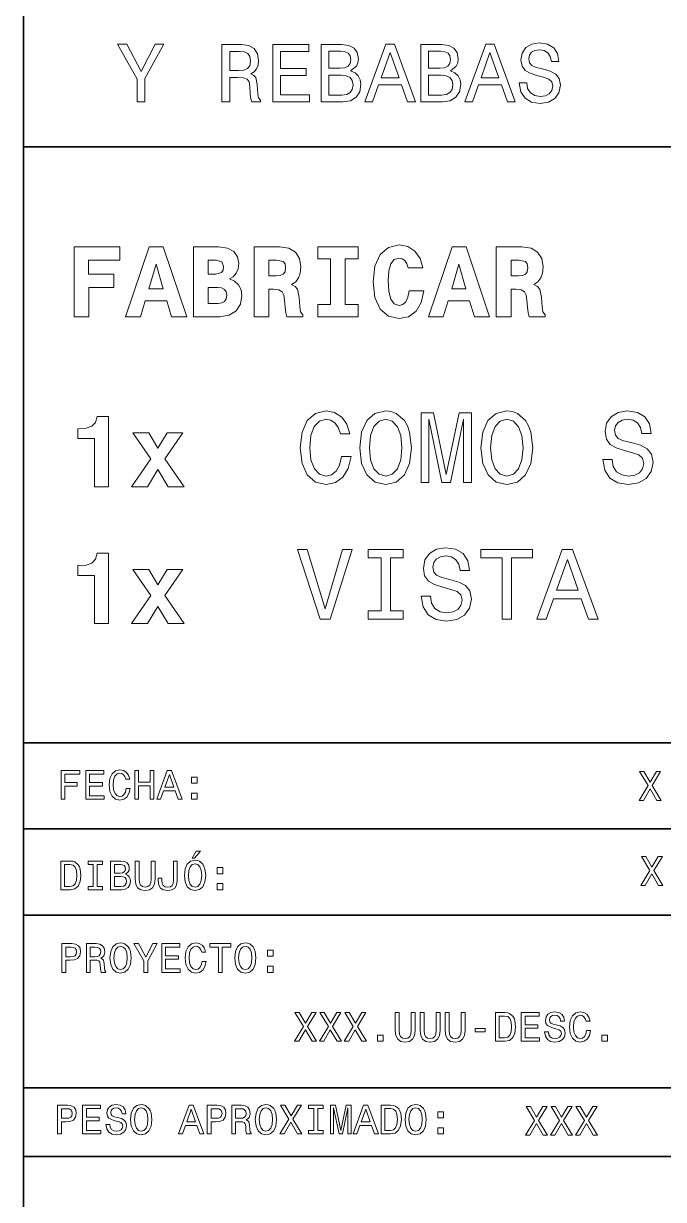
# Model space of a CAD drawing. Extents: x 11 to 831, y 11 to 585.
# Drawn here: x 675.5 to 754.3, y 155.5 to 300.3 of the extents above; entities that cross this region are included whole.
import ezdxf

# ---------------------------------------------------------------- set-up
doc = ezdxf.new("R2010")
doc.units = 0

msp = doc.modelspace()

# ---------------------------------------------------------------- linework, layer by layer
at = {"color": 7, "lineweight": 35}
for p, q in [((675.53009, 584.798035), (675.53009, 10.621877)), ((675.53009, 285.1091), (831.317627, 285.1091)), ((675.53009, 211.729416), (831.317627, 211.729416)), ((675.53009, 201.107529), (831.317627, 201.107529)), ((675.53009, 190.485657), (831.317627, 190.485657)), ((675.53009, 169.241898), (831.317627, 169.241898)), ((675.53009, 160.7444), (831.317627, 160.7444))]:
    msp.add_line(p, q, dxfattribs=at)
at = {"color": 7, "lineweight": 13}
for points in [[(690.483215, 290.665955), (690.483215, 293.533142), (692.80957, 297.757416), (691.748413, 297.757416), (690.003601, 294.400452), (688.238403, 297.757416), (687.105835, 297.757416), (689.534241, 293.471924), (689.534241, 290.665955)], [(699.96228, 290.665955), (700.911194, 290.665955), (700.911194, 293.655579), (701.880554, 293.655579), (702.594788, 293.624969), (703.043762, 293.482117), (703.288635, 293.145416), (703.390686, 292.543396), (703.44165, 291.625092), (703.50293, 291.023071), (703.625366, 290.665955), (704.696716, 290.665955), (704.696716, 290.859833), (704.462036, 291.145508), (704.380432, 291.676117), (704.30896, 292.818909), (704.135498, 293.665802), (703.900818, 293.931091), (703.533508, 294.124939), (703.94165, 294.380035), (704.227356, 294.737152), (704.411011, 295.186127), (704.472229, 295.726898), (704.329407, 296.584015), (703.921265, 297.226837), (703.247803, 297.614563), (702.329468, 297.747192), (699.96228, 297.747192)], [(706.237427, 290.665955), (710.72699, 290.665955), (710.72699, 291.523041), (707.176147, 291.523041), (707.176147, 293.920868), (710.339294, 293.920868), (710.339294, 294.767761), (707.176147, 294.767761), (707.176147, 296.890106), (710.645386, 296.890106), (710.645386, 297.747192), (706.237427, 297.747192)], [(715.798157, 294.492279), (716.51239, 295.084076), (716.696045, 295.482025), (716.757263, 295.971802), (716.624634, 296.737061), (716.226685, 297.288055), (715.583862, 297.624756), (714.685974, 297.747192), (712.16571, 297.747192), (712.16571, 290.665955), (714.828796, 290.665955), (715.777771, 290.808807), (716.481812, 291.227142), (716.920532, 291.890381), (717.073608, 292.7883), (716.98175, 293.390289), (716.736877, 293.890259), (716.338928, 294.257599)], [(717.563354, 290.665955), (718.502075, 290.665955), (719.246948, 292.747467), (722.073303, 292.747467), (722.818176, 290.665955), (723.777344, 290.665955), (721.185608, 297.757416), (720.144836, 297.757416)], [(728.083191, 294.492279), (728.797485, 295.084076), (728.98114, 295.482025), (729.042358, 295.971802), (728.909668, 296.737061), (728.51178, 297.288055), (727.868958, 297.624756), (726.971008, 297.747192), (724.450745, 297.747192), (724.450745, 290.665955), (727.113892, 290.665955), (728.062805, 290.808807), (728.766846, 291.227142), (729.205566, 291.890381), (729.358643, 292.7883), (729.266846, 293.390289), (729.021912, 293.890259), (728.624023, 294.257599)], [(729.848389, 290.665955), (730.78717, 290.665955), (731.531982, 292.747467), (734.358398, 292.747467), (735.10321, 290.665955), (736.062378, 290.665955), (733.470703, 297.757416), (732.429932, 297.757416)], [(737.480652, 293.002563), (736.552124, 293.002563), (736.756226, 291.92099), (737.266418, 291.125122), (738.052063, 290.645538), (739.11322, 290.472076), (740.164185, 290.635345), (740.94989, 291.08429), (741.449829, 291.78833), (741.633484, 292.716858), (741.480469, 293.553558), (741.05188, 294.09433), (740.358032, 294.451477), (739.429565, 294.716766), (738.633667, 294.910614), (738.113281, 295.135101), (737.817383, 295.461609), (737.725525, 295.971802), (737.817383, 296.430939), (738.082642, 296.777863), (738.490784, 297.012543), (739.052002, 297.094177), (739.623413, 296.992157), (740.072388, 296.716644), (740.368286, 296.257477), (740.511108, 295.635071), (741.439636, 295.635071), (741.439636, 295.655487), (741.276367, 296.614624), (740.796814, 297.328857), (740.041748, 297.777802), (739.021423, 297.930878), (738.103088, 297.777802), (737.388855, 297.349274), (736.929688, 296.686035), (736.766418, 295.828949), (736.899048, 295.06369), (737.286804, 294.543304), (737.898987, 294.196381), (738.735718, 293.931091), (739.562195, 293.696411), (740.18457, 293.471924), (740.562134, 293.145416), (740.694763, 292.614838), (740.572327, 292.074036), (740.256042, 291.665894), (739.776489, 291.410828), (739.154053, 291.329193), (738.460205, 291.441437), (737.929626, 291.767944), (737.592896, 292.298523)], [(702.064209, 296.879913), (702.686646, 296.818695), (703.125366, 296.624817), (703.400879, 296.2677), (703.492676, 295.706512), (703.390686, 295.114685), (703.115173, 294.757568), (702.645813, 294.573914), (702.002991, 294.522888), (700.911194, 294.522888), (700.911194, 296.879913)], [(714.492126, 294.808594), (713.104431, 294.808594), (713.104431, 296.900299), (714.57373, 296.900299), (715.124756, 296.839081), (715.512451, 296.655426), (715.747131, 296.339111), (715.828796, 295.869751), (715.736938, 295.400391), (715.492065, 295.073883), (715.07373, 294.869812)], [(719.573486, 293.614777), (720.665222, 296.737061), (721.757019, 293.614777)], [(726.777161, 294.808594), (725.389465, 294.808594), (725.389465, 296.900299), (726.858765, 296.900299), (727.40979, 296.839081), (727.797485, 296.655426), (728.032166, 296.339111), (728.113831, 295.869751), (728.021973, 295.400391), (727.7771, 295.073883), (727.358765, 294.869812)], [(731.858521, 293.614777), (732.950317, 296.737061), (734.042053, 293.614777)], [(714.716553, 291.512848), (713.104431, 291.512848), (713.104431, 293.951477), (714.624756, 293.951477), (715.267578, 293.880066), (715.726746, 293.665802), (716.002197, 293.298462), (716.094055, 292.767883), (716.002197, 292.206696), (715.747131, 291.818939), (715.318604, 291.584259)], [(727.001648, 291.512848), (725.389465, 291.512848), (725.389465, 293.951477), (726.90979, 293.951477), (727.552612, 293.880066), (728.01178, 293.665802), (728.287292, 293.298462), (728.379089, 292.767883), (728.287292, 292.206696), (728.032166, 291.818939), (727.603638, 291.584259)], [(681.772095, 272.806458), (681.772095, 264.210083), (683.555786, 264.210083), (683.555786, 267.814606), (686.627686, 267.814606), (686.627686, 269.462036), (683.543396, 269.462036), (683.543396, 271.171417), (687.383301, 271.171417), (687.383301, 272.806458)], [(691.012573, 272.806458), (688.101685, 264.210083), (689.922546, 264.210083), (690.504761, 266.179565), (693.155518, 266.179565), (693.762451, 264.210083), (695.620422, 264.210083), (692.721985, 272.806458)], [(696.462769, 272.806458), (696.462769, 264.210083), (699.695679, 264.210083), (700.847656, 264.395874), (701.702332, 264.940887), (702.234985, 265.758423), (702.420776, 266.78653), (702.309265, 267.529724), (701.999634, 268.136658), (701.516541, 268.582581), (700.884827, 268.855103), (701.355469, 269.127625), (701.714722, 269.548767), (701.950073, 270.093781), (702.036743, 270.775055), (701.875732, 271.59256), (701.405029, 272.236664), (700.624695, 272.657837), (699.522278, 272.806458)], [(703.907166, 272.806458), (703.907166, 264.210083), (705.715637, 264.210083), (705.715637, 267.616425), (706.310181, 267.616425), (706.979065, 267.529724), (707.387817, 267.281982), (707.585999, 266.86084), (707.672729, 266.253906), (707.73468, 265.37442), (707.80896, 264.668396), (707.957642, 264.210083), (709.927124, 264.210083), (709.927124, 264.445435), (709.642212, 264.804657), (709.543091, 265.436371), (709.456421, 266.588318), (709.25824, 267.604034), (708.985718, 267.938477), (708.515015, 268.173828), (709.035278, 268.52066), (709.39447, 268.991364), (709.592651, 269.585907), (709.666992, 270.329132), (709.493591, 271.381989), (708.998108, 272.162354), (708.180603, 272.633057), (707.053406, 272.806458)], [(713.333435, 271.320068), (713.333435, 265.696503), (711.760315, 265.696503), (711.760315, 264.210083), (716.715027, 264.210083), (716.715027, 265.696503), (715.141907, 265.696503), (715.141907, 271.320068), (716.715027, 271.320068), (716.715027, 272.806458), (711.760315, 272.806458), (711.760315, 271.320068)], [(723.007507, 267.405853), (722.858826, 266.613098), (722.598694, 266.043304), (722.227112, 265.696503), (721.768799, 265.585022), (721.161865, 265.770813), (720.753113, 266.352997), (720.505371, 267.319153), (720.43103, 268.669312), (720.505371, 269.870819), (720.765503, 270.737885), (721.174255, 271.258118), (721.744019, 271.431549), (722.152832, 271.344818), (722.487244, 271.121857), (722.734985, 270.737885), (722.895996, 270.217651), (724.679688, 270.217651), (724.345215, 271.381989), (723.713501, 272.273834), (722.821655, 272.843628), (721.756409, 273.041809), (720.44342, 272.732147), (719.440125, 271.865082), (718.796021, 270.440613), (718.573059, 268.50827), (718.796021, 266.563568), (719.440125, 265.139099), (720.44342, 264.272003), (721.756409, 263.974731), (722.920776, 264.210083), (723.849792, 264.878967), (724.493896, 265.956604), (724.815918, 267.405853)], [(728.296631, 272.806458), (725.385742, 264.210083), (727.206604, 264.210083), (727.788757, 266.179565), (730.439514, 266.179565), (731.046448, 264.210083), (732.90448, 264.210083), (730.005981, 272.806458)], [(733.734375, 272.806458), (733.734375, 264.210083), (735.542847, 264.210083), (735.542847, 267.616425), (736.13739, 267.616425), (736.806274, 267.529724), (737.215027, 267.281982), (737.413208, 266.86084), (737.499939, 266.253906), (737.56189, 265.37442), (737.636169, 264.668396), (737.784851, 264.210083), (739.754333, 264.210083), (739.754333, 264.445435), (739.469421, 264.804657), (739.370361, 265.436371), (739.28363, 266.588318), (739.085449, 267.604034), (738.812927, 267.938477), (738.342224, 268.173828), (738.862488, 268.52066), (739.22168, 268.991364), (739.419861, 269.585907), (739.494202, 270.329132), (739.320801, 271.381989), (738.825317, 272.162354), (738.007812, 272.633057), (736.880615, 272.806458)], [(698.271179, 271.171417), (699.249756, 271.171417), (699.93103, 270.973236), (700.166382, 270.378662), (700.104431, 269.920349), (699.91864, 269.635468), (699.200195, 269.462036), (698.271179, 269.462036)], [(705.715637, 271.171417), (706.669373, 271.171417), (707.511719, 270.985626), (707.72229, 270.700714), (707.79657, 270.254791), (707.72229, 269.746948), (707.499329, 269.437286), (707.127686, 269.288635), (706.607483, 269.251465), (705.715637, 269.251465)], [(735.542847, 271.171417), (736.496643, 271.171417), (737.338928, 270.985626), (737.5495, 270.700714), (737.623779, 270.254791), (737.5495, 269.746948), (737.326538, 269.437286), (736.954956, 269.288635), (736.434692, 269.251465), (735.542847, 269.251465)], [(691.854858, 270.663574), (692.709595, 267.628815), (690.975403, 267.628815)], [(729.138916, 270.663574), (729.993591, 267.628815), (728.25946, 267.628815)], [(698.271179, 267.814606), (699.398376, 267.814606), (699.89386, 267.752686), (700.253052, 267.566895), (700.476074, 267.269592), (700.550354, 266.84845), (700.476074, 266.402527), (700.265442, 266.092865), (699.93103, 265.907074), (699.472717, 265.845123), (698.271179, 265.845123)], [(714.668335, 246.969284), (714.420593, 245.928802), (714.011841, 245.185593), (713.442078, 244.727295), (712.773193, 244.578644), (711.968018, 244.801605), (711.336304, 245.47049), (710.915161, 246.560532), (710.778931, 248.071701), (710.915161, 249.570496), (711.323914, 250.672913), (711.955627, 251.341797), (712.773193, 251.577148), (713.367737, 251.453278), (713.87561, 251.106445), (714.271973, 250.549042), (714.544495, 249.781067), (715.721191, 249.781067), (715.349609, 250.957809), (714.705505, 251.849655), (713.82605, 252.407059), (712.773193, 252.60524), (711.460205, 252.295578), (710.456848, 251.428497), (709.812744, 250.004028), (709.589783, 248.071701), (709.812744, 246.139374), (710.456848, 244.714905), (711.460205, 243.835449), (712.773193, 243.538162), (713.92511, 243.773514), (714.854126, 244.430008), (715.51062, 245.50766), (715.857483, 246.969284)], [(716.93512, 248.071701), (717.158081, 246.139374), (717.802185, 244.714905), (718.805481, 243.835449), (720.118469, 243.538162), (721.419128, 243.835449), (722.434814, 244.714905), (723.066528, 246.139374), (723.30188, 248.071701), (723.066528, 249.991638), (722.794006, 250.772003), (722.434814, 251.416122), (721.419128, 252.295578), (720.799744, 252.518539), (720.118469, 252.60524), (718.793091, 252.295578), (717.789795, 251.428497), (717.158081, 250.004028)], [(724.478638, 243.773514), (725.432373, 243.773514), (725.432373, 251.577148), (727.042664, 243.773514), (728.10791, 243.773514), (729.705811, 251.577148), (729.705811, 243.773514), (730.671997, 243.773514), (730.671997, 252.369904), (729.160767, 252.369904), (727.575317, 244.78923), (726.002197, 252.369904), (724.478638, 252.369904)], [(731.848694, 248.071701), (732.071655, 246.139374), (732.715759, 244.714905), (733.719116, 243.835449), (735.032104, 243.538162), (736.332703, 243.835449), (737.348389, 244.714905), (737.980164, 246.139374), (738.215515, 248.071701), (737.980164, 249.991638), (737.707642, 250.772003), (737.348389, 251.416122), (736.332703, 252.295578), (735.713379, 252.518539), (735.032104, 252.60524), (733.706726, 252.295578), (732.703369, 251.428497), (732.071655, 250.004028)], [(747.988586, 246.610077), (746.86145, 246.610077), (747.109131, 245.297073), (747.728516, 244.330917), (748.682251, 243.748734), (749.970459, 243.538162), (751.246338, 243.736359), (752.200073, 244.281372), (752.807068, 245.136047), (753.030029, 246.263245), (752.844177, 247.278961), (752.323975, 247.935455), (751.481689, 248.368988), (750.354492, 248.69104), (749.388306, 248.926392), (748.756592, 249.198898), (748.3974, 249.595276), (748.285889, 250.2146), (748.3974, 250.772003), (748.719421, 251.193161), (749.214905, 251.478058), (749.896179, 251.577148), (750.589844, 251.453278), (751.134827, 251.118835), (751.49408, 250.561432), (751.66748, 249.805847), (752.794678, 249.805847), (752.794678, 249.830612), (752.596436, 250.994965), (752.014282, 251.862045), (751.097656, 252.407059), (749.859009, 252.59285), (748.744202, 252.407059), (747.877136, 251.88681), (747.319702, 251.08168), (747.121521, 250.041199), (747.282593, 249.112183), (747.753235, 248.480469), (748.49646, 248.059311), (749.512146, 247.737259), (750.515503, 247.452362), (751.271118, 247.179855), (751.72937, 246.783493), (751.890442, 246.139374), (751.74176, 245.48288), (751.357788, 244.987411), (750.775635, 244.67775), (750.02002, 244.578644), (749.177734, 244.714905), (748.53363, 245.111282), (748.124878, 245.755386)], [(684.274536, 249.18576), (684.274536, 243.264908), (685.983887, 243.264908), (685.983887, 251.923218), (684.596558, 251.923218), (684.385986, 251.180023), (683.952454, 250.70932), (683.258789, 250.461594), (682.292664, 250.399658), (682.205933, 250.399658), (682.205933, 249.18576)], [(718.124207, 248.071701), (718.260498, 249.570496), (718.66925, 250.672913), (719.300964, 251.341797), (720.118469, 251.577148), (720.923645, 251.341797), (721.555359, 250.660522), (721.964111, 249.558105), (722.112732, 248.071701), (721.964111, 246.572906), (721.555359, 245.47049), (720.923645, 244.801605), (720.118469, 244.578644), (719.300964, 244.801605), (718.66925, 245.47049), (718.260498, 246.560532)], [(733.037842, 248.071701), (733.174072, 249.570496), (733.582886, 250.672913), (734.2146, 251.341797), (735.032104, 251.577148), (735.837219, 251.341797), (736.468933, 250.660522), (736.877747, 249.558105), (737.026367, 248.071701), (736.877747, 246.572906), (736.468933, 245.47049), (735.837219, 244.801605), (735.032104, 244.578644), (734.2146, 244.801605), (733.582886, 245.47049), (733.174072, 246.560532)], [(691.21106, 246.69603), (688.820435, 243.264908), (690.802307, 243.264908), (692.078125, 245.370651), (693.341614, 243.264908), (695.323486, 243.264908), (692.94519, 246.69603), (695.162415, 249.91658), (693.192932, 249.91658), (692.065735, 248.009018), (690.938599, 249.91658), (688.981445, 249.91658)], [(684.274536, 232.343597), (684.274536, 226.422745), (685.983887, 226.422745), (685.983887, 235.081055), (684.596558, 235.081055), (684.385986, 234.33786), (683.952454, 233.867157), (683.258789, 233.619431), (682.292664, 233.557495), (682.205933, 233.557495), (682.205933, 232.343597)], [(714.816956, 235.540115), (712.661682, 228.219574), (710.444458, 235.540115), (709.2677, 235.540115), (712.042358, 226.931351), (713.281006, 226.931351), (715.993713, 235.540115)], [(719.548706, 227.971832), (717.963196, 227.971832), (717.963196, 226.931351), (722.273804, 226.931351), (722.273804, 227.971832), (720.688293, 227.971832), (720.688293, 234.487244), (722.273804, 234.487244), (722.273804, 235.52774), (717.963196, 235.52774), (717.963196, 234.487244), (719.548706, 234.487244)], [(725.618225, 229.767914), (724.491028, 229.767914), (724.73877, 228.45491), (725.358093, 227.488754), (726.311829, 226.90657), (727.600098, 226.695999), (728.875916, 226.894196), (729.829651, 227.439209), (730.436646, 228.293884), (730.659607, 229.421082), (730.473816, 230.436798), (729.953552, 231.093292), (729.111267, 231.526825), (727.98407, 231.848877), (727.017883, 232.084229), (726.386169, 232.356735), (726.026978, 232.753113), (725.915466, 233.372437), (726.026978, 233.92984), (726.348999, 234.350998), (726.844482, 234.635895), (727.525757, 234.734985), (728.219421, 234.611115), (728.764404, 234.276672), (729.123657, 233.719269), (729.297058, 232.963684), (730.424255, 232.963684), (730.424255, 232.988449), (730.226074, 234.152802), (729.64386, 235.019882), (728.727295, 235.564896), (727.488586, 235.750687), (726.373779, 235.564896), (725.506714, 235.044647), (724.949341, 234.239517), (724.751099, 233.199036), (724.91217, 232.27002), (725.382874, 231.638306), (726.126038, 231.217148), (727.141785, 230.895096), (728.145081, 230.610199), (728.900696, 230.337692), (729.359009, 229.94133), (729.52002, 229.297211), (729.371399, 228.640717), (728.987366, 228.145248), (728.405212, 227.835587), (727.649597, 227.736481), (726.807312, 227.872742), (726.163208, 228.269119), (725.754456, 228.913223)], [(734.462341, 226.931351), (735.601868, 226.931351), (735.601868, 234.487244), (738.203125, 234.487244), (738.203125, 235.52774), (731.848694, 235.52774), (731.848694, 234.487244), (734.462341, 234.487244)], [(738.723328, 226.931351), (739.862915, 226.931351), (740.767151, 229.458237), (744.198242, 229.458237), (745.102478, 226.931351), (746.266846, 226.931351), (743.120605, 235.540115), (741.857178, 235.540115)], [(741.163513, 230.511108), (742.488892, 234.301453), (743.81427, 230.511108)], [(691.21106, 229.853867), (688.820435, 226.422745), (690.802307, 226.422745), (692.078125, 228.528488), (693.341614, 226.422745), (695.323486, 226.422745), (692.94519, 229.853867), (695.162415, 233.074417), (693.192932, 233.074417), (692.065735, 231.166855), (690.938599, 233.074417), (688.981445, 233.074417)], [(680.152527, 204.763153), (680.627014, 204.763153), (680.627014, 206.39061), (682.11676, 206.39061), (682.11676, 206.814056), (680.627014, 206.814056), (680.627014, 207.875229), (682.458557, 207.875229), (682.458557, 208.303772), (680.152527, 208.303772)], [(683.198303, 204.763153), (685.443054, 204.763153), (685.443054, 205.191696), (683.667664, 205.191696), (683.667664, 206.39061), (685.249207, 206.39061), (685.249207, 206.814056), (683.667664, 206.814056), (683.667664, 207.875229), (685.402283, 207.875229), (685.402283, 208.303772), (683.198303, 208.303772)], [(688.167419, 206.079407), (688.065369, 205.650864), (687.897034, 205.344757), (687.662354, 205.155991), (687.386841, 205.094772), (687.055237, 205.1866), (686.795044, 205.462097), (686.621582, 205.911057), (686.565491, 206.533463), (686.621582, 207.150772), (686.789917, 207.604843), (687.05011, 207.880325), (687.386841, 207.977264), (687.631714, 207.926254), (687.840942, 207.783401), (688.00415, 207.553818), (688.116394, 207.237503), (688.601074, 207.237503), (688.447998, 207.722183), (688.182739, 208.089508), (687.820496, 208.319077), (687.386841, 208.400711), (686.846069, 208.273163), (686.4328, 207.916046), (686.167542, 207.329346), (686.075684, 206.533463), (686.167542, 205.737595), (686.4328, 205.150894), (686.846069, 204.788666), (687.386841, 204.666214), (687.861328, 204.763153), (688.243958, 205.033554), (688.514343, 205.477402), (688.657166, 206.079407)], [(689.228577, 204.763153), (689.703064, 204.763153), (689.703064, 206.426331), (691.121338, 206.426331), (691.121338, 204.763153), (691.590698, 204.763153), (691.590698, 208.303772), (691.121338, 208.303772), (691.121338, 206.859985), (689.703064, 206.859985), (689.703064, 208.303772), (689.228577, 208.303772)], [(691.932556, 204.763153), (692.401917, 204.763153), (692.774292, 205.803909), (694.1875, 205.803909), (694.559937, 204.763153), (695.03949, 204.763153), (693.743652, 208.308884), (693.223267, 208.308884)], [(692.937561, 206.237564), (693.483459, 207.798706), (694.029358, 206.237564)], [(696.202698, 206.742645), (696.906738, 206.742645), (696.906738, 207.502808), (696.202698, 207.502808)], [(751.309326, 204.628754), (751.845032, 204.628754), (752.656189, 206.062347), (753.482666, 204.628754), (754.023499, 204.628754), (752.916382, 206.450089), (753.967346, 208.174484), (753.452087, 208.174484), (752.671509, 206.863327), (751.90625, 208.174484), (751.370544, 208.174484), (752.416443, 206.444977)], [(696.202698, 204.763153), (696.906738, 204.763153), (696.906738, 205.523315), (696.202698, 205.523315)], [(681.281006, 197.151917), (680.102539, 197.151917), (680.102539, 193.611298), (681.281006, 193.611298), (681.837097, 193.723541), (682.250366, 194.065353), (682.505432, 194.621445), (682.59729, 195.381607), (682.515625, 196.157074), (682.413635, 196.463181), (682.270752, 196.708069), (681.857544, 197.039688), (681.587097, 197.121307)], [(684.122681, 194.039841), (683.469666, 194.039841), (683.469666, 193.611298), (685.245117, 193.611298), (685.245117, 194.039841), (684.592041, 194.039841), (684.592041, 196.723373), (685.245117, 196.723373), (685.245117, 197.151917), (683.469666, 197.151917), (683.469666, 196.723373), (684.122681, 196.723373)], [(688.066345, 195.52446), (688.423462, 195.820358), (688.51532, 196.019333), (688.545959, 196.264221), (688.479614, 196.646851), (688.28064, 196.922348), (687.959229, 197.090698), (687.510254, 197.151917), (686.250122, 197.151917), (686.250122, 193.611298), (687.581726, 193.611298), (688.056152, 193.682724), (688.408203, 193.891891), (688.627563, 194.223511), (688.704102, 194.67247), (688.658142, 194.973465), (688.535706, 195.22345), (688.336731, 195.40712)], [(689.280579, 194.95816), (689.35199, 194.32045), (689.576477, 193.866379), (689.954041, 193.606201), (690.499939, 193.514359), (691.04071, 193.606201), (691.418213, 193.866379), (691.6427, 194.315338), (691.719238, 194.95816), (691.719238, 197.151917), (691.244751, 197.151917), (691.244751, 194.932648), (691.198853, 194.499008), (691.061096, 194.18779), (690.826416, 194.004135), (690.499939, 193.942917), (690.163208, 194.004135), (689.928528, 194.18779), (689.790771, 194.493896), (689.749939, 194.932648), (689.749939, 197.151917), (689.280579, 197.151917)], [(693.979309, 194.784698), (693.943604, 194.407166), (693.836487, 194.146988), (693.617065, 193.988831), (693.280396, 193.942917), (692.94873, 193.988831), (692.72937, 194.13678), (692.601807, 194.396973), (692.566101, 194.774506), (692.576355, 195.029587), (692.117188, 195.029587), (692.106995, 194.769394), (692.168213, 194.20311), (692.37738, 193.810272), (692.739563, 193.590897), (693.275269, 193.514359), (693.805847, 193.590897), (694.168091, 193.810272), (694.377258, 194.197998), (694.443604, 194.764297), (694.443604, 197.151917), (693.979309, 197.151917)], [(695.331299, 195.381607), (695.423096, 194.585739), (695.688416, 193.999039), (696.101624, 193.63681), (696.642456, 193.514359), (697.178101, 193.63681), (697.596436, 193.999039), (697.856628, 194.585739), (697.953613, 195.381607), (697.856628, 196.172379), (697.744446, 196.49379), (697.596436, 196.759094), (697.178101, 197.121307), (696.923035, 197.21315), (696.642456, 197.248856), (696.096558, 197.121307), (695.683289, 196.764191), (695.423096, 196.17749)], [(696.290405, 197.524353), (696.591431, 197.524353), (697.300537, 198.391647), (696.800598, 198.391647)], [(751.532043, 194.159317), (752.067749, 194.159317), (752.878906, 195.592911), (753.705383, 194.159317), (754.246216, 194.159317), (753.139099, 195.980652), (754.190063, 197.705048), (753.674805, 197.705048), (752.894226, 196.39389), (752.128967, 197.705048), (751.593262, 197.705048), (752.63916, 195.97554)], [(681.2453, 196.72847), (681.633057, 196.651947), (681.898315, 196.417267), (682.056458, 195.998917), (682.107483, 195.381607), (682.051392, 194.784698), (681.89325, 194.366364), (681.622864, 194.116379), (681.2453, 194.034744), (680.576965, 194.034744), (680.576965, 196.72847)], [(687.41333, 195.682617), (686.719482, 195.682617), (686.719482, 196.72847), (687.454163, 196.72847), (687.729675, 196.697861), (687.923523, 196.606033), (688.040833, 196.447876), (688.081665, 196.213196), (688.035767, 195.978516), (687.91333, 195.815262), (687.704163, 195.713226)], [(695.821045, 195.381607), (695.877197, 195.998917), (696.045532, 196.452988), (696.305725, 196.72847), (696.642456, 196.825409), (696.97406, 196.72847), (697.234253, 196.447876), (697.402588, 195.99382), (697.463806, 195.381607), (697.402588, 194.764297), (697.234253, 194.310242), (696.97406, 194.034744), (696.642456, 193.942917), (696.305725, 194.034744), (696.045532, 194.310242), (695.877197, 194.759201)], [(699.361694, 195.59079), (700.065735, 195.59079), (700.065735, 196.350952), (699.361694, 196.350952)], [(687.525574, 194.034744), (686.719482, 194.034744), (686.719482, 195.254059), (687.479675, 195.254059), (687.801086, 195.218353), (688.03064, 195.111221), (688.168396, 194.927551), (688.214294, 194.662262), (688.168396, 194.381668), (688.040833, 194.18779), (687.826599, 194.07045)], [(699.361694, 193.611298), (700.065735, 193.611298), (700.065735, 194.37146), (699.361694, 194.37146)], [(680.259277, 183.448288), (680.728638, 183.448288), (680.728638, 184.9431), (681.249023, 184.9431), (681.774475, 184.968613), (682.19281, 185.147171), (682.463257, 185.494095), (682.555054, 185.968567), (682.483643, 186.407318), (682.279541, 186.728729), (681.942871, 186.922592), (681.483704, 186.988907), (680.259277, 186.988907)], [(683.269287, 183.448288), (683.743774, 183.448288), (683.743774, 184.9431), (684.228455, 184.9431), (684.585571, 184.927795), (684.810059, 184.856369), (684.932495, 184.688019), (684.983521, 184.387009), (685.009033, 183.927856), (685.039612, 183.626846), (685.10083, 183.448288), (685.636536, 183.448288), (685.636536, 183.545227), (685.519165, 183.688065), (685.478394, 183.953369), (685.442688, 184.524765), (685.355957, 184.948212), (685.238586, 185.080856), (685.054932, 185.17778), (685.258972, 185.305328), (685.401855, 185.483887), (685.493652, 185.708374), (685.524292, 185.97876), (685.452881, 186.407318), (685.248779, 186.728729), (684.912109, 186.922592), (684.452942, 186.988907), (683.269287, 186.988907)], [(686.167114, 185.218597), (686.258972, 184.422729), (686.524231, 183.836029), (686.9375, 183.473801), (687.478271, 183.351349), (688.013977, 183.473801), (688.432312, 183.836029), (688.692505, 184.422729), (688.789429, 185.218597), (688.692505, 186.009369), (688.580261, 186.33078), (688.432312, 186.596085), (688.013977, 186.958298), (687.75885, 187.05014), (687.478271, 187.085846), (686.932373, 186.958298), (686.519165, 186.601181), (686.258972, 186.014481)], [(690.814819, 183.448288), (690.814819, 184.881882), (691.978027, 186.994019), (691.447449, 186.994019), (690.575012, 185.315536), (689.692444, 186.994019), (689.12616, 186.994019), (690.340332, 184.851273), (690.340332, 183.448288)], [(692.549438, 183.448288), (694.794189, 183.448288), (694.794189, 183.876831), (693.018799, 183.876831), (693.018799, 185.075745), (694.600342, 185.075745), (694.600342, 185.499191), (693.018799, 185.499191), (693.018799, 186.560364), (694.753357, 186.560364), (694.753357, 186.988907), (692.549438, 186.988907)], [(697.518555, 184.764542), (697.416504, 184.335999), (697.248169, 184.029892), (697.013489, 183.841125), (696.737976, 183.779907), (696.406372, 183.871735), (696.146179, 184.147232), (695.972717, 184.596191), (695.916565, 185.218597), (695.972717, 185.835907), (696.141052, 186.289978), (696.401245, 186.56546), (696.737976, 186.662399), (696.982849, 186.611389), (697.192017, 186.468536), (697.355286, 186.238953), (697.467529, 185.922638), (697.952209, 185.922638), (697.799133, 186.407318), (697.533875, 186.774643), (697.171631, 187.004211), (696.737976, 187.085846), (696.197205, 186.958298), (695.783936, 186.601181), (695.518677, 186.014481), (695.426819, 185.218597), (695.518677, 184.422729), (695.783936, 183.836029), (696.197205, 183.473801), (696.737976, 183.351349), (697.212463, 183.448288), (697.595093, 183.718689), (697.865479, 184.162537), (698.008301, 184.764542)], [(699.528625, 183.448288), (699.997986, 183.448288), (699.997986, 186.560364), (701.069397, 186.560364), (701.069397, 186.988907), (698.452148, 186.988907), (698.452148, 186.560364), (699.528625, 186.560364)], [(701.523438, 185.218597), (701.615234, 184.422729), (701.880554, 183.836029), (702.293823, 183.473801), (702.834595, 183.351349), (703.370239, 183.473801), (703.788635, 183.836029), (704.048828, 184.422729), (704.145752, 185.218597), (704.048828, 186.009369), (703.936584, 186.33078), (703.788635, 186.596085), (703.370239, 186.958298), (703.115173, 187.05014), (702.834595, 187.085846), (702.288696, 186.958298), (701.875427, 186.601181), (701.615234, 186.014481)], [(681.35614, 186.555267), (681.662231, 186.524658), (681.886719, 186.427719), (682.019348, 186.249161), (682.065308, 185.968567), (682.014282, 185.672653), (681.876526, 185.494095), (681.641846, 185.402267), (681.320435, 185.376755), (680.728638, 185.376755), (680.728638, 186.555267)], [(684.320251, 186.555267), (684.63147, 186.524658), (684.85083, 186.427719), (684.988586, 186.249161), (685.034546, 185.968567), (684.983521, 185.672653), (684.845764, 185.494095), (684.611084, 185.402267), (684.289673, 185.376755), (683.743774, 185.376755), (683.743774, 186.555267)], [(686.65686, 185.218597), (686.713013, 185.835907), (686.881348, 186.289978), (687.141541, 186.56546), (687.478271, 186.662399), (687.809875, 186.56546), (688.070068, 186.284866), (688.238403, 185.830811), (688.299683, 185.218597), (688.238403, 184.601288), (688.070068, 184.147232), (687.809875, 183.871735), (687.478271, 183.779907), (687.141541, 183.871735), (686.881348, 184.147232), (686.713013, 184.596191)], [(702.013184, 185.218597), (702.069336, 185.835907), (702.237671, 186.289978), (702.497864, 186.56546), (702.834595, 186.662399), (703.166199, 186.56546), (703.426392, 186.284866), (703.594727, 185.830811), (703.655945, 185.218597), (703.594727, 184.601288), (703.426392, 184.147232), (703.166199, 183.871735), (702.834595, 183.779907), (702.497864, 183.871735), (702.237671, 184.147232), (702.069336, 184.596191)], [(705.553833, 185.42778), (706.257874, 185.42778), (706.257874, 186.187943), (705.553833, 186.187943)], [(705.553833, 183.448288), (706.257874, 183.448288), (706.257874, 184.20845), (705.553833, 184.20845)], [(708.881165, 174.95079), (709.41687, 174.95079), (710.228027, 176.384384), (711.054504, 174.95079), (711.595337, 174.95079), (710.48822, 176.772125), (711.539185, 178.496521), (711.023926, 178.496521), (710.243347, 177.185364), (709.478088, 178.496521), (708.942383, 178.496521), (709.988281, 176.767014)], [(711.952454, 174.95079), (712.488098, 174.95079), (713.299316, 176.384384), (714.125793, 174.95079), (714.666565, 174.95079), (713.559509, 176.772125), (714.610474, 178.496521), (714.095154, 178.496521), (713.314636, 177.185364), (712.549316, 178.496521), (712.013672, 178.496521), (713.059509, 176.767014)], [(715.023682, 174.95079), (715.559387, 174.95079), (716.370544, 176.384384), (717.197021, 174.95079), (717.737854, 174.95079), (716.630737, 176.772125), (717.681702, 178.496521), (717.166443, 178.496521), (716.385864, 177.185364), (715.620605, 178.496521), (715.0849, 178.496521), (716.130798, 176.767014)], [(721.298889, 176.297653), (721.3703, 175.659943), (721.594788, 175.205872), (721.97229, 174.945694), (722.518188, 174.853851), (723.05896, 174.945694), (723.436523, 175.205872), (723.661011, 175.654831), (723.737488, 176.297653), (723.737488, 178.491409), (723.263062, 178.491409), (723.263062, 176.272141), (723.217163, 175.838501), (723.079407, 175.527283), (722.844727, 175.343628), (722.518188, 175.28241), (722.181458, 175.343628), (721.946777, 175.527283), (721.809021, 175.833389), (721.76825, 176.272141), (721.76825, 178.491409), (721.298889, 178.491409)], [(724.370117, 176.297653), (724.441528, 175.659943), (724.666016, 175.205872), (725.043579, 174.945694), (725.589478, 174.853851), (726.130249, 174.945694), (726.507751, 175.205872), (726.732239, 175.654831), (726.808777, 176.297653), (726.808777, 178.491409), (726.33429, 178.491409), (726.33429, 176.272141), (726.288391, 175.838501), (726.150635, 175.527283), (725.915955, 175.343628), (725.589478, 175.28241), (725.252747, 175.343628), (725.018066, 175.527283), (724.88031, 175.833389), (724.839478, 176.272141), (724.839478, 178.491409), (724.370117, 178.491409)], [(727.441406, 176.297653), (727.512817, 175.659943), (727.737305, 175.205872), (728.114807, 174.945694), (728.660706, 174.853851), (729.201477, 174.945694), (729.579041, 175.205872), (729.803528, 175.654831), (729.880066, 176.297653), (729.880066, 178.491409), (729.405579, 178.491409), (729.405579, 176.272141), (729.35968, 175.838501), (729.221924, 175.527283), (728.987244, 175.343628), (728.660706, 175.28241), (728.323975, 175.343628), (728.089294, 175.527283), (727.951599, 175.833389), (727.910767, 176.272141), (727.910767, 178.491409), (727.441406, 178.491409)], [(734.798157, 178.491409), (733.619629, 178.491409), (733.619629, 174.95079), (734.798157, 174.95079), (735.354248, 175.063034), (735.767456, 175.404846), (736.022583, 175.960938), (736.11438, 176.7211), (736.032776, 177.496567), (735.930725, 177.802673), (735.787903, 178.047562), (735.374634, 178.379181), (735.104248, 178.4608)], [(736.803162, 174.95079), (739.047913, 174.95079), (739.047913, 175.379333), (737.272522, 175.379333), (737.272522, 176.578247), (738.854065, 176.578247), (738.854065, 177.001694), (737.272522, 177.001694), (737.272522, 178.062866), (739.00708, 178.062866), (739.00708, 178.491409), (736.803162, 178.491409)], [(740.139709, 176.119095), (739.675415, 176.119095), (739.777466, 175.578308), (740.032532, 175.180374), (740.425415, 174.940582), (740.955994, 174.853851), (741.481445, 174.935486), (741.874268, 175.159958), (742.124268, 175.511978), (742.216125, 175.976242), (742.139587, 176.394592), (741.925293, 176.664978), (741.578369, 176.843552), (741.114136, 176.976196), (740.716187, 177.07312), (740.455994, 177.185364), (740.308044, 177.348618), (740.262146, 177.603714), (740.308044, 177.833282), (740.440674, 178.006744), (740.644775, 178.124084), (740.925354, 178.164902), (741.21106, 178.113892), (741.435547, 177.976135), (741.583496, 177.746552), (741.654907, 177.435349), (742.119202, 177.435349), (742.119202, 177.445557), (742.037537, 177.925125), (741.797791, 178.282242), (741.420227, 178.506714), (740.910034, 178.583252), (740.450928, 178.506714), (740.09375, 178.29245), (739.864197, 177.960831), (739.782593, 177.532288), (739.848877, 177.149658), (740.042786, 176.889465), (740.348877, 176.716003), (740.767212, 176.583359), (741.180481, 176.466019), (741.491638, 176.353775), (741.68042, 176.190521), (741.746765, 175.925232), (741.685547, 175.654831), (741.527405, 175.45076), (741.287598, 175.323227), (740.976379, 175.28241), (740.629456, 175.338531), (740.364197, 175.501785), (740.195801, 175.767075)], [(744.843506, 176.267044), (744.741516, 175.838501), (744.57312, 175.532394), (744.33844, 175.343628), (744.062927, 175.28241), (743.731323, 175.374237), (743.47113, 175.649734), (743.297668, 176.098694), (743.241577, 176.7211), (743.297668, 177.338409), (743.466064, 177.79248), (743.726257, 178.067963), (744.062927, 178.164902), (744.307861, 178.113892), (744.517029, 177.971039), (744.680298, 177.741455), (744.79248, 177.42514), (745.277161, 177.42514), (745.124146, 177.909821), (744.858826, 178.277145), (744.496582, 178.506714), (744.062927, 178.588348), (743.522156, 178.4608), (743.108948, 178.103683), (742.843628, 177.516983), (742.751831, 176.7211), (742.843628, 175.925232), (743.108948, 175.338531), (743.522156, 174.976303), (744.062927, 174.853851), (744.537415, 174.95079), (744.920044, 175.221191), (745.19043, 175.665039), (745.333313, 176.267044)], [(734.762451, 178.067963), (735.150146, 177.99144), (735.415466, 177.75676), (735.573608, 177.338409), (735.624634, 176.7211), (735.568481, 176.124191), (735.410339, 175.705856), (735.139954, 175.455872), (734.762451, 175.374237), (734.094116, 175.374237), (734.094116, 178.067963)], [(719.09491, 174.95079), (719.79895, 174.95079), (719.79895, 175.710953), (719.09491, 175.710953)], [(731.114685, 176.119095), (732.349304, 176.119095), (732.349304, 176.522141), (731.114685, 176.522141)], [(746.736267, 174.95079), (747.440308, 174.95079), (747.440308, 175.710953), (746.736267, 175.710953)], [(679.73053, 163.544815), (680.19989, 163.544815), (680.19989, 165.039627), (680.720276, 165.039627), (681.245728, 165.06514), (681.664062, 165.243698), (681.934509, 165.590622), (682.026306, 166.065094), (681.954895, 166.503845), (681.750793, 166.825256), (681.414124, 167.019119), (680.954956, 167.085434), (679.73053, 167.085434)], [(680.827393, 166.651794), (681.133484, 166.621185), (681.357971, 166.524246), (681.490601, 166.345688), (681.53656, 166.065094), (681.485535, 165.76918), (681.347778, 165.590622), (681.113098, 165.498795), (680.791687, 165.473282), (680.19989, 165.473282), (680.19989, 166.651794)], [(682.806885, 163.544815), (685.051636, 163.544815), (685.051636, 163.973358), (683.276245, 163.973358), (683.276245, 165.172272), (684.857788, 165.172272), (684.857788, 165.595718), (683.276245, 165.595718), (683.276245, 166.656891), (685.010864, 166.656891), (685.010864, 167.085434), (682.806885, 167.085434)], [(686.143433, 164.71312), (685.679199, 164.71312), (685.781189, 164.172333), (686.036316, 163.774399), (686.429138, 163.534607), (686.959717, 163.447876), (687.485229, 163.52951), (687.878052, 163.753983), (688.128052, 164.106003), (688.219849, 164.570267), (688.143311, 164.988617), (687.929077, 165.259003), (687.582153, 165.437576), (687.117859, 165.570221), (686.719971, 165.667145), (686.459778, 165.779388), (686.311829, 165.942642), (686.265869, 166.197739), (686.311829, 166.427307), (686.444458, 166.600769), (686.648499, 166.718109), (686.929138, 166.758926), (687.214783, 166.707916), (687.43927, 166.57016), (687.587219, 166.340576), (687.658691, 166.029373), (688.122925, 166.029373), (688.122925, 166.039581), (688.041321, 166.51915), (687.801514, 166.876266), (687.424011, 167.100739), (686.913818, 167.177277), (686.454651, 167.100739), (686.097534, 166.886475), (685.86792, 166.554855), (685.786316, 166.126312), (685.852661, 165.743683), (686.046509, 165.48349), (686.3526, 165.310028), (686.770935, 165.177383), (687.184204, 165.060043), (687.495422, 164.9478), (687.684204, 164.784546), (687.750488, 164.519257), (687.68927, 164.248856), (687.531128, 164.044785), (687.291321, 163.917252), (686.980103, 163.876434), (686.63324, 163.932556), (686.36792, 164.09581), (686.199585, 164.361099)], [(688.709656, 165.315125), (688.801453, 164.519257), (689.066772, 163.932556), (689.47998, 163.570328), (690.020813, 163.447876), (690.556458, 163.570328), (690.974792, 163.932556), (691.234985, 164.519257), (691.331909, 165.315125), (691.234985, 166.105896), (691.122742, 166.427307), (690.974792, 166.692612), (690.556458, 167.054825), (690.301392, 167.146667), (690.020813, 167.182373), (689.474915, 167.054825), (689.061646, 166.697708), (688.801453, 166.111008)], [(689.199402, 165.315125), (689.255493, 165.932434), (689.423889, 166.386505), (689.684082, 166.661987), (690.020813, 166.758926), (690.352417, 166.661987), (690.61261, 166.381393), (690.780945, 165.927338), (690.842163, 165.315125), (690.780945, 164.697815), (690.61261, 164.243759), (690.352417, 163.968262), (690.020813, 163.876434), (689.684082, 163.968262), (689.423889, 164.243759), (689.255493, 164.692719)], [(694.612366, 163.544815), (695.081726, 163.544815), (695.454163, 164.585571), (696.867371, 164.585571), (697.239807, 163.544815), (697.71936, 163.544815), (696.423523, 167.090546), (695.903137, 167.090546)], [(695.617432, 165.019226), (696.16333, 166.580368), (696.709229, 165.019226)], [(698.158081, 163.544815), (698.627441, 163.544815), (698.627441, 165.039627), (699.147827, 165.039627), (699.67334, 165.06514), (700.091675, 165.243698), (700.362061, 165.590622), (700.453918, 166.065094), (700.382446, 166.503845), (700.178406, 166.825256), (699.841675, 167.019119), (699.382507, 167.085434), (698.158081, 167.085434)], [(699.255005, 166.651794), (699.561096, 166.621185), (699.785583, 166.524246), (699.918213, 166.345688), (699.964111, 166.065094), (699.913086, 165.76918), (699.77533, 165.590622), (699.540649, 165.498795), (699.219238, 165.473282), (698.627441, 165.473282), (698.627441, 166.651794)], [(701.168152, 163.544815), (701.642578, 163.544815), (701.642578, 165.039627), (702.127258, 165.039627), (702.484375, 165.024323), (702.708862, 164.952896), (702.831299, 164.784546), (702.882324, 164.483536), (702.907837, 164.024384), (702.938477, 163.723373), (702.999695, 163.544815), (703.535339, 163.544815), (703.535339, 163.641754), (703.41803, 163.784592), (703.377197, 164.049896), (703.341492, 164.621292), (703.254761, 165.044739), (703.137451, 165.177383), (702.953735, 165.274307), (703.157837, 165.401855), (703.300659, 165.580414), (703.392517, 165.804901), (703.423096, 166.075287), (703.351685, 166.503845), (703.147644, 166.825256), (702.810913, 167.019119), (702.351746, 167.085434), (701.168152, 167.085434)], [(702.219116, 166.651794), (702.530334, 166.621185), (702.749695, 166.524246), (702.887451, 166.345688), (702.93335, 166.065094), (702.882324, 165.76918), (702.744568, 165.590622), (702.509888, 165.498795), (702.188477, 165.473282), (701.642578, 165.473282), (701.642578, 166.651794)], [(704.065918, 165.315125), (704.157776, 164.519257), (704.423096, 163.932556), (704.836304, 163.570328), (705.377075, 163.447876), (705.912781, 163.570328), (706.331116, 163.932556), (706.591309, 164.519257), (706.688232, 165.315125), (706.591309, 166.105896), (706.479065, 166.427307), (706.331116, 166.692612), (705.912781, 167.054825), (705.657715, 167.146667), (705.377075, 167.182373), (704.831238, 167.054825), (704.417969, 166.697708), (704.157776, 166.111008)], [(704.555725, 165.315125), (704.611816, 165.932434), (704.780212, 166.386505), (705.040405, 166.661987), (705.377075, 166.758926), (705.70874, 166.661987), (705.968872, 166.381393), (706.137268, 165.927338), (706.198486, 165.315125), (706.137268, 164.697815), (705.968872, 164.243759), (705.70874, 163.968262), (705.377075, 163.876434), (705.040405, 163.968262), (704.780212, 164.243759), (704.611816, 164.692719)], [(707.096375, 163.544815), (707.63208, 163.544815), (708.443237, 164.978409), (709.269775, 163.544815), (709.810547, 163.544815), (708.70343, 165.36615), (709.754395, 167.090546), (709.239136, 167.090546), (708.458557, 165.779388), (707.693298, 167.090546), (707.157593, 167.090546), (708.203491, 165.361038)], [(711.284973, 163.973358), (710.631897, 163.973358), (710.631897, 163.544815), (712.407349, 163.544815), (712.407349, 163.973358), (711.754333, 163.973358), (711.754333, 166.656891), (712.407349, 166.656891), (712.407349, 167.085434), (710.631897, 167.085434), (710.631897, 166.656891), (711.284973, 166.656891)], [(713.31543, 163.544815), (713.708313, 163.544815), (713.708313, 166.758926), (714.371521, 163.544815), (714.810242, 163.544815), (715.468384, 166.758926), (715.468384, 163.544815), (715.866333, 163.544815), (715.866333, 167.085434), (715.243896, 167.085434), (714.590881, 163.963165), (713.942993, 167.085434), (713.31543, 167.085434)], [(716.111206, 163.544815), (716.580566, 163.544815), (716.953003, 164.585571), (718.366211, 164.585571), (718.738647, 163.544815), (719.218201, 163.544815), (717.922363, 167.090546), (717.401978, 167.090546)], [(717.116272, 165.019226), (717.66217, 166.580368), (718.208069, 165.019226)], [(720.728333, 167.085434), (719.549805, 167.085434), (719.549805, 163.544815), (720.728333, 163.544815), (721.284424, 163.657059), (721.697632, 163.998871), (721.952759, 164.554962), (722.044556, 165.315125), (721.962952, 166.090591), (721.860901, 166.396698), (721.718079, 166.641586), (721.30481, 166.973206), (721.034424, 167.054825)], [(720.692627, 166.661987), (721.080322, 166.585464), (721.345642, 166.350784), (721.503784, 165.932434), (721.55481, 165.315125), (721.498657, 164.718216), (721.340515, 164.299881), (721.070129, 164.049896), (720.692627, 163.968262), (720.024292, 163.968262), (720.024292, 166.661987)], [(722.49353, 165.315125), (722.585388, 164.519257), (722.850647, 163.932556), (723.263916, 163.570328), (723.804688, 163.447876), (724.340393, 163.570328), (724.758728, 163.932556), (725.018921, 164.519257), (725.115845, 165.315125), (725.018921, 166.105896), (724.906677, 166.427307), (724.758728, 166.692612), (724.340393, 167.054825), (724.085266, 167.146667), (723.804688, 167.182373), (723.258789, 167.054825), (722.845581, 166.697708), (722.585388, 166.111008)], [(722.983276, 165.315125), (723.039429, 165.932434), (723.207764, 166.386505), (723.467957, 166.661987), (723.804688, 166.758926), (724.136292, 166.661987), (724.396484, 166.381393), (724.564819, 165.927338), (724.626099, 165.315125), (724.564819, 164.697815), (724.396484, 164.243759), (724.136292, 163.968262), (723.804688, 163.876434), (723.467957, 163.968262), (723.207764, 164.243759), (723.039429, 164.692719)], [(737.334961, 163.394516), (737.870667, 163.394516), (738.681824, 164.82811), (739.508301, 163.394516), (740.049133, 163.394516), (738.942017, 165.215851), (739.992981, 166.940247), (739.477722, 166.940247), (738.697144, 165.629089), (737.931885, 166.940247), (737.396179, 166.940247), (738.442078, 165.210739)], [(740.40625, 163.394516), (740.941895, 163.394516), (741.753113, 164.82811), (742.57959, 163.394516), (743.120361, 163.394516), (742.013306, 165.215851), (743.06427, 166.940247), (742.54895, 166.940247), (741.768433, 165.629089), (741.003113, 166.940247), (740.467468, 166.940247), (741.513306, 165.210739)], [(743.477478, 163.394516), (744.013184, 163.394516), (744.824341, 164.82811), (745.650879, 163.394516), (746.19165, 163.394516), (745.084534, 165.215851), (746.135498, 166.940247), (745.620239, 166.940247), (744.839661, 165.629089), (744.074402, 166.940247), (743.538696, 166.940247), (744.584595, 165.210739)], [(726.523926, 165.524307), (727.227966, 165.524307), (727.227966, 166.28447), (726.523926, 166.28447)], [(726.523926, 163.544815), (727.227966, 163.544815), (727.227966, 164.304977), (726.523926, 164.304977)]]:
    msp.add_lwpolyline(points, close=True, dxfattribs=at)

doc.saveas('drawing.dxf')
